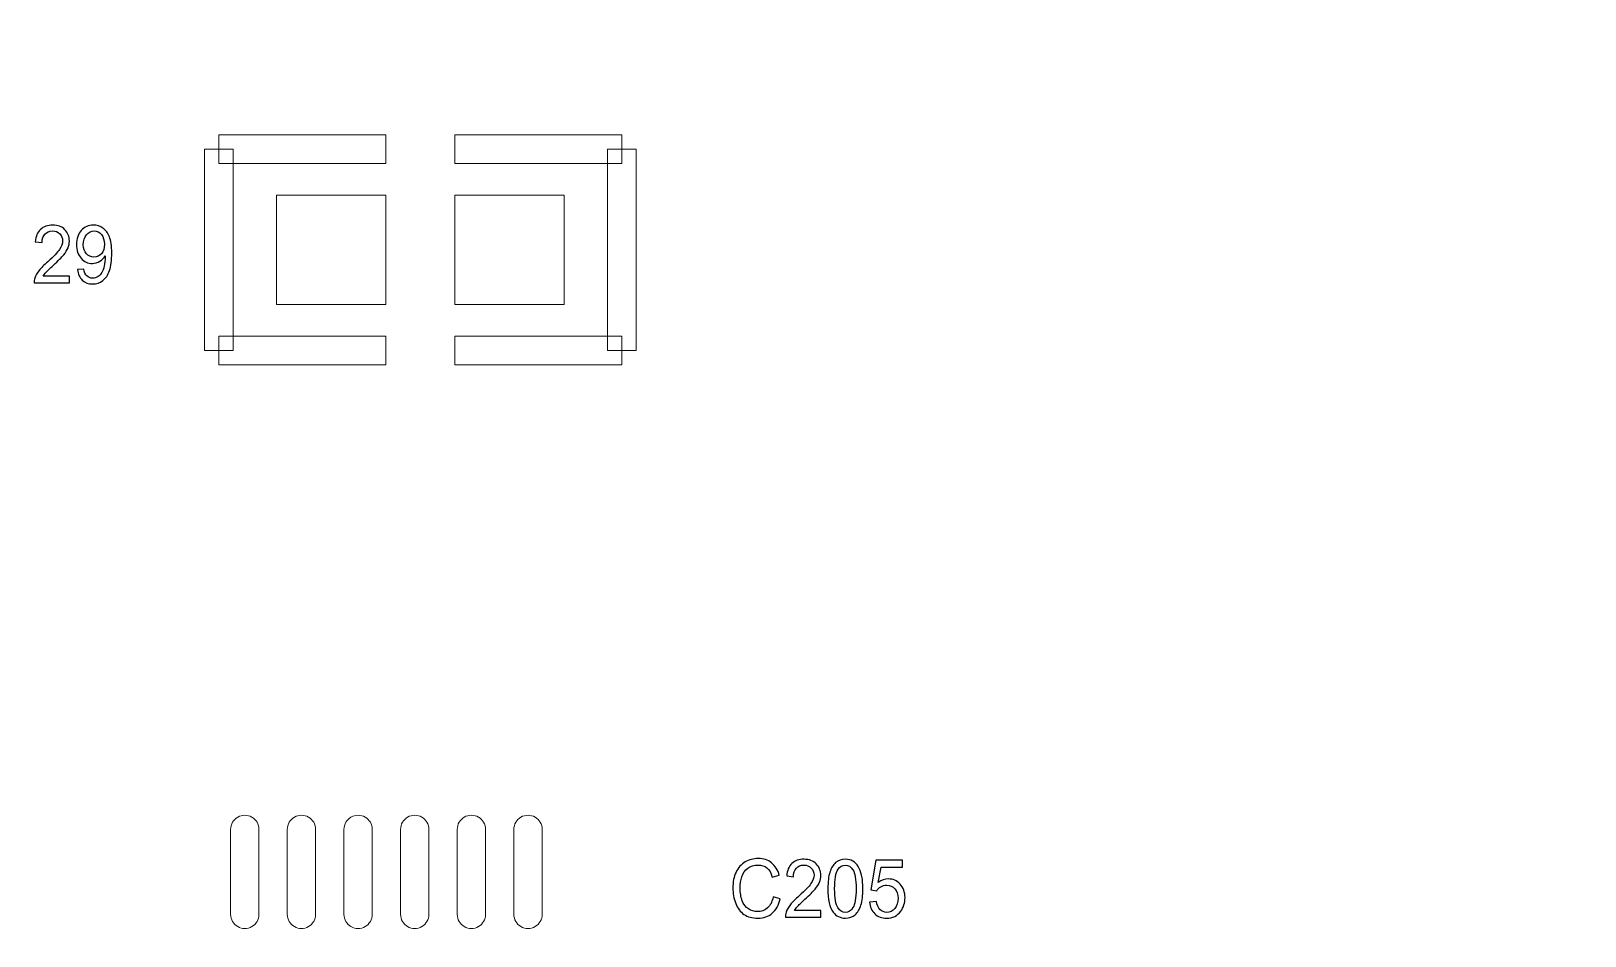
# Model space of a CAD drawing. Header units: millimetres. Extents: x -86 to 67, y -55 to 52.
# Drawn here: x 13.89 to 27.61, y -31.27 to -23.28 of the extents above; entities that cross this region are included whole.
import ezdxf

# ---------------------------------------------------------------- set-up
doc = ezdxf.new("R2010")
doc.units = ezdxf.units.MM
doc.header["$MEASUREMENT"] = 0
for name, color, linetype in [('BG_OUTLINE', 7, 'Continuous'), ('PG_SILKSCREEN_TOP', 7, 'Continuous'), ('PIN_TOP', 7, 'Continuous'), ('RD_SILKSCREEN_TOP', 7, 'Continuous')]:
    doc.layers.add(name, color=color, linetype=linetype)

msp = doc.modelspace()

# ---------------------------------------------------------------- linework, layer by layer
at = {"layer": 'BG_OUTLINE', "color": 3, "lineweight": 9}
msp.add_open_spline([(-60.0926, 34.7331), (-60.0926, 34.7331), (63.7724, 34.7331), (63.7724, 34.7331), (63.7724, 34.7331), (64.585, 34.7336), (65.3646, 34.4113), (65.9396, 33.837), (65.9396, 33.837), (66.5146, 33.2627), (66.8379, 32.4797), (66.8384, 31.667), (66.8384, 31.667), (66.8384, 31.667), (66.8412, -52.28), (66.8412, -52.28), (66.8412, -52.28), (66.8412, -52.28), (66.8384, -52.1933), (66.8384, -52.1933), (66.8384, -52.1933), (66.8389, -53.006), (66.5166, -53.7856), (65.9424, -54.3606), (65.9424, -54.3606), (65.3681, -54.9356), (64.585, -55.2589), (63.7724, -55.2594), (63.7724, -55.2594), (63.7724, -55.2594), (-60.1869, -55.2594), (-60.1869, -55.2594), (-60.1869, -55.2594), (-60.1869, -55.2594), (-60.0853, -55.2518), (-60.0853, -55.2518), (-60.0853, -55.2518), (-60.8979, -55.2523), (-61.6775, -54.9299), (-62.2525, -54.3557), (-62.2525, -54.3557), (-62.8275, -53.7814), (-63.1508, -52.9984), (-63.1513, -52.1857), (-63.1513, -52.1857), (-63.1513, -52.1857), (-63.1587, 31.667), (-63.1587, 31.667), (-63.1587, 31.667), (-63.1592, 32.4797), (-62.8369, 33.2593), (-62.2626, 33.8343), (-62.2626, 33.8343), (-61.6883, 34.4093), (-60.9053, 34.7326), (-60.0926, 34.7331)], degree=3, knots=[0, 0, 0, 0, 0.0714286, 0.0714286, 0.0714286, 0.0714286, 0.1428571, 0.1428571, 0.1428571, 0.1428571, 0.2142857, 0.2142857, 0.2142857, 0.2142857, 0.2857143, 0.2857143, 0.2857143, 0.2857143, 0.3571429, 0.3571429, 0.3571429, 0.3571429, 0.4285714, 0.4285714, 0.4285714, 0.4285714, 0.5, 0.5, 0.5, 0.5, 0.5714286, 0.5714286, 0.5714286, 0.5714286, 0.6428571, 0.6428571, 0.6428571, 0.6428571, 0.7142857, 0.7142857, 0.7142857, 0.7142857, 0.7857143, 0.7857143, 0.7857143, 0.7857143, 0.8571429, 0.8571429, 0.8571429, 0.8571429, 0.9285714, 0.9285714, 0.9285714, 0.9285714, 1, 1, 1, 1], dxfattribs=at)
at = {"layer": 'PG_SILKSCREEN_TOP', "color": 6, "lineweight": 9}
for points in [[(15.5508, -24.4466), (15.5508, -24.4466), (15.5508, -24.1926), (15.5508, -24.1926), (15.5508, -24.1926), (15.5508, -24.1926), (17.024, -24.1926), (17.024, -24.1926), (17.024, -24.1926), (17.024, -24.1926), (17.024, -24.4466), (17.024, -24.4466), (17.024, -24.4466), (17.024, -24.4466), (15.5508, -24.4466), (15.5508, -24.4466)], [(19.1068, -24.1926), (19.1068, -24.1926), (19.1068, -24.4466), (19.1068, -24.4466), (19.1068, -24.4466), (19.1068, -24.4466), (17.6336, -24.4466), (17.6336, -24.4466), (17.6336, -24.4466), (17.6336, -24.4466), (17.6336, -24.1926), (17.6336, -24.1926), (17.6336, -24.1926), (17.6336, -24.1926), (19.1068, -24.1926), (19.1068, -24.1926)], [(15.6778, -26.0976), (15.6778, -26.0976), (15.4238, -26.0976), (15.4238, -26.0976), (15.4238, -26.0976), (15.4238, -26.0976), (15.4238, -24.3196), (15.4238, -24.3196), (15.4238, -24.3196), (15.4238, -24.3196), (15.6778, -24.3196), (15.6778, -24.3196), (15.6778, -24.3196), (15.6778, -24.3196), (15.6778, -26.0976), (15.6778, -26.0976)], [(19.2338, -26.0976), (19.2338, -26.0976), (18.9798, -26.0976), (18.9798, -26.0976), (18.9798, -26.0976), (18.9798, -26.0976), (18.9798, -24.3196), (18.9798, -24.3196), (18.9798, -24.3196), (18.9798, -24.3196), (19.2338, -24.3196), (19.2338, -24.3196), (19.2338, -24.3196), (19.2338, -24.3196), (19.2338, -26.0976), (19.2338, -26.0976)], [(17.024, -25.9706), (17.024, -25.9706), (17.024, -26.2246), (17.024, -26.2246), (17.024, -26.2246), (17.024, -26.2246), (15.5508, -26.2246), (15.5508, -26.2246), (15.5508, -26.2246), (15.5508, -26.2246), (15.5508, -25.9706), (15.5508, -25.9706), (15.5508, -25.9706), (15.5508, -25.9706), (17.024, -25.9706), (17.024, -25.9706)], [(17.6336, -26.2246), (17.6336, -26.2246), (17.6336, -25.9706), (17.6336, -25.9706), (17.6336, -25.9706), (17.6336, -25.9706), (19.1068, -25.9706), (19.1068, -25.9706), (19.1068, -25.9706), (19.1068, -25.9706), (19.1068, -26.2246), (19.1068, -26.2246), (19.1068, -26.2246), (19.1068, -26.2246), (17.6336, -26.2246), (17.6336, -26.2246)]]:
    msp.add_open_spline(points, degree=3, knots=[0, 0, 0, 0, 0.25, 0.25, 0.25, 0.25, 0.5, 0.5, 0.5, 0.5, 0.75, 0.75, 0.75, 0.75, 1, 1, 1, 1], dxfattribs=at)
at = {"layer": 'PIN_TOP', "lineweight": 9}
for points, knots in [([(17.024, -24.726), (17.024, -24.726), (17.024, -25.6912), (17.024, -25.6912), (17.024, -25.6912), (17.024, -25.6912), (16.0588, -25.6912), (16.0588, -25.6912), (16.0588, -25.6912), (16.0588, -25.6912), (16.0588, -24.726), (16.0588, -24.726), (16.0588, -24.726), (16.0588, -24.726), (17.024, -24.726), (17.024, -24.726)], [0, 0, 0, 0, 0.25, 0.25, 0.25, 0.25, 0.5, 0.5, 0.5, 0.5, 0.75, 0.75, 0.75, 0.75, 1, 1, 1, 1]), ([(18.5988, -24.726), (18.5988, -24.726), (18.5988, -25.6912), (18.5988, -25.6912), (18.5988, -25.6912), (18.5988, -25.6912), (17.6336, -25.6912), (17.6336, -25.6912), (17.6336, -25.6912), (17.6336, -25.6912), (17.6336, -24.726), (17.6336, -24.726), (17.6336, -24.726), (17.6336, -24.726), (18.5988, -24.726), (18.5988, -24.726)], [0, 0, 0, 0, 0.25, 0.25, 0.25, 0.25, 0.5, 0.5, 0.5, 0.5, 0.75, 0.75, 0.75, 0.75, 1, 1, 1, 1]), ([(15.6542, -31.0749), (15.6542, -31.0749), (15.6542, -30.3248), (15.6542, -30.3248), (15.6542, -30.3248), (15.6542, -30.2802), (15.678, -30.2389), (15.7167, -30.2166), (15.7167, -30.2166), (15.7554, -30.1943), (15.803, -30.1943), (15.8417, -30.2166), (15.8417, -30.2166), (15.8803, -30.2389), (15.9042, -30.2802), (15.9042, -30.3248), (15.9042, -30.3248), (15.9042, -30.3248), (15.9042, -31.0749), (15.9042, -31.0749), (15.9042, -31.0749), (15.9042, -31.1195), (15.8803, -31.1608), (15.8417, -31.1831), (15.8417, -31.1831), (15.803, -31.2054), (15.7554, -31.2054), (15.7167, -31.1831), (15.7167, -31.1831), (15.678, -31.1608), (15.6542, -31.1195), (15.6542, -31.0749)], [0, 0, 0, 0, 0.125, 0.125, 0.125, 0.125, 0.25, 0.25, 0.25, 0.25, 0.375, 0.375, 0.375, 0.375, 0.5, 0.5, 0.5, 0.5, 0.625, 0.625, 0.625, 0.625, 0.75, 0.75, 0.75, 0.75, 0.875, 0.875, 0.875, 0.875, 1, 1, 1, 1]), ([(16.1541, -31.0749), (16.1541, -31.0749), (16.1541, -30.3248), (16.1541, -30.3248), (16.1541, -30.3248), (16.1541, -30.2802), (16.1779, -30.2389), (16.2166, -30.2166), (16.2166, -30.2166), (16.2552, -30.1943), (16.3029, -30.1943), (16.3415, -30.2166), (16.3415, -30.2166), (16.3802, -30.2389), (16.404, -30.2802), (16.404, -30.3248), (16.404, -30.3248), (16.404, -30.3248), (16.404, -31.0749), (16.404, -31.0749), (16.404, -31.0749), (16.404, -31.1195), (16.3802, -31.1608), (16.3415, -31.1831), (16.3415, -31.1831), (16.3029, -31.2054), (16.2552, -31.2054), (16.2166, -31.1831), (16.2166, -31.1831), (16.1779, -31.1608), (16.1541, -31.1195), (16.1541, -31.0749)], [0, 0, 0, 0, 0.125, 0.125, 0.125, 0.125, 0.25, 0.25, 0.25, 0.25, 0.375, 0.375, 0.375, 0.375, 0.5, 0.5, 0.5, 0.5, 0.625, 0.625, 0.625, 0.625, 0.75, 0.75, 0.75, 0.75, 0.875, 0.875, 0.875, 0.875, 1, 1, 1, 1]), ([(16.6542, -31.0749), (16.6542, -31.0749), (16.6542, -30.3248), (16.6542, -30.3248), (16.6542, -30.3248), (16.6542, -30.2802), (16.678, -30.2389), (16.7167, -30.2166), (16.7167, -30.2166), (16.7554, -30.1943), (16.803, -30.1943), (16.8417, -30.2166), (16.8417, -30.2166), (16.8803, -30.2389), (16.9042, -30.2802), (16.9042, -30.3248), (16.9042, -30.3248), (16.9042, -30.3248), (16.9042, -31.0749), (16.9042, -31.0749), (16.9042, -31.0749), (16.9042, -31.1195), (16.8803, -31.1608), (16.8417, -31.1831), (16.8417, -31.1831), (16.803, -31.2054), (16.7554, -31.2054), (16.7167, -31.1831), (16.7167, -31.1831), (16.678, -31.1608), (16.6542, -31.1195), (16.6542, -31.0749)], [0, 0, 0, 0, 0.125, 0.125, 0.125, 0.125, 0.25, 0.25, 0.25, 0.25, 0.375, 0.375, 0.375, 0.375, 0.5, 0.5, 0.5, 0.5, 0.625, 0.625, 0.625, 0.625, 0.75, 0.75, 0.75, 0.75, 0.875, 0.875, 0.875, 0.875, 1, 1, 1, 1]), ([(17.1541, -31.0749), (17.1541, -31.0749), (17.1541, -30.3248), (17.1541, -30.3248), (17.1541, -30.3248), (17.1541, -30.2802), (17.1779, -30.2389), (17.2166, -30.2166), (17.2166, -30.2166), (17.2552, -30.1943), (17.3029, -30.1943), (17.3415, -30.2166), (17.3415, -30.2166), (17.3802, -30.2389), (17.404, -30.2802), (17.404, -30.3248), (17.404, -30.3248), (17.404, -30.3248), (17.404, -31.0749), (17.404, -31.0749), (17.404, -31.0749), (17.404, -31.1195), (17.3802, -31.1608), (17.3415, -31.1831), (17.3415, -31.1831), (17.3029, -31.2054), (17.2552, -31.2054), (17.2166, -31.1831), (17.2166, -31.1831), (17.1779, -31.1608), (17.1541, -31.1195), (17.1541, -31.0749)], [0, 0, 0, 0, 0.125, 0.125, 0.125, 0.125, 0.25, 0.25, 0.25, 0.25, 0.375, 0.375, 0.375, 0.375, 0.5, 0.5, 0.5, 0.5, 0.625, 0.625, 0.625, 0.625, 0.75, 0.75, 0.75, 0.75, 0.875, 0.875, 0.875, 0.875, 1, 1, 1, 1]), ([(17.6542, -31.0749), (17.6542, -31.0749), (17.6542, -30.3248), (17.6542, -30.3248), (17.6542, -30.3248), (17.6542, -30.2802), (17.678, -30.2389), (17.7167, -30.2166), (17.7167, -30.2166), (17.7554, -30.1943), (17.803, -30.1943), (17.8417, -30.2166), (17.8417, -30.2166), (17.8803, -30.2389), (17.9042, -30.2802), (17.9042, -30.3248), (17.9042, -30.3248), (17.9042, -30.3248), (17.9042, -31.0749), (17.9042, -31.0749), (17.9042, -31.0749), (17.9042, -31.1195), (17.8803, -31.1608), (17.8417, -31.1831), (17.8417, -31.1831), (17.803, -31.2054), (17.7554, -31.2054), (17.7167, -31.1831), (17.7167, -31.1831), (17.678, -31.1608), (17.6542, -31.1195), (17.6542, -31.0749)], [0, 0, 0, 0, 0.125, 0.125, 0.125, 0.125, 0.25, 0.25, 0.25, 0.25, 0.375, 0.375, 0.375, 0.375, 0.5, 0.5, 0.5, 0.5, 0.625, 0.625, 0.625, 0.625, 0.75, 0.75, 0.75, 0.75, 0.875, 0.875, 0.875, 0.875, 1, 1, 1, 1]), ([(18.1541, -31.0749), (18.1541, -31.0749), (18.1541, -30.3248), (18.1541, -30.3248), (18.1541, -30.3248), (18.1541, -30.2802), (18.1779, -30.2389), (18.2166, -30.2166), (18.2166, -30.2166), (18.2552, -30.1943), (18.3029, -30.1943), (18.3415, -30.2166), (18.3415, -30.2166), (18.3802, -30.2389), (18.404, -30.2802), (18.404, -30.3248), (18.404, -30.3248), (18.404, -30.3248), (18.404, -31.0749), (18.404, -31.0749), (18.404, -31.0749), (18.404, -31.1195), (18.3802, -31.1608), (18.3415, -31.1831), (18.3415, -31.1831), (18.3029, -31.2054), (18.2552, -31.2054), (18.2166, -31.1831), (18.2166, -31.1831), (18.1779, -31.1608), (18.1541, -31.1195), (18.1541, -31.0749)], [0, 0, 0, 0, 0.125, 0.125, 0.125, 0.125, 0.25, 0.25, 0.25, 0.25, 0.375, 0.375, 0.375, 0.375, 0.5, 0.5, 0.5, 0.5, 0.625, 0.625, 0.625, 0.625, 0.75, 0.75, 0.75, 0.75, 0.875, 0.875, 0.875, 0.875, 1, 1, 1, 1])]:
    msp.add_open_spline(points, degree=3, knots=knots, dxfattribs=at)
at = {"layer": 'RD_SILKSCREEN_TOP', "color": 8}
for points, knots in [([(14.2317, -25.4416), (14.2317, -25.4416), (14.2317, -25.5017), (14.2317, -25.5017), (14.2317, -25.5017), (14.2317, -25.5017), (13.9193, -25.5017), (13.9193, -25.5017), (13.9193, -25.5017), (13.9188, -25.4866), (13.921, -25.4722), (13.9259, -25.4583), (13.9259, -25.4583), (13.9338, -25.4353), (13.9466, -25.4128), (13.9641, -25.3905), (13.9641, -25.3905), (13.9817, -25.3684), (14.0071, -25.3426), (14.0401, -25.3135), (14.0401, -25.3135), (14.0915, -25.2681), (14.1262, -25.2322), (14.1443, -25.2056), (14.1443, -25.2056), (14.1624, -25.1792), (14.1714, -25.154), (14.1714, -25.1305), (14.1714, -25.1305), (14.1714, -25.1057), (14.1631, -25.0848), (14.1468, -25.0677), (14.1468, -25.0677), (14.1302, -25.0508), (14.1088, -25.0423), (14.0823, -25.0423), (14.0823, -25.0423), (14.0544, -25.0423), (14.0321, -25.0513), (14.0154, -25.0694), (14.0154, -25.0694), (13.9985, -25.0874), (13.99, -25.1124), (13.9898, -25.1443), (13.9898, -25.1443), (13.9898, -25.1443), (13.9301, -25.1378), (13.9301, -25.1378), (13.9301, -25.1378), (13.9342, -25.0898), (13.9496, -25.0533), (13.9763, -25.0282), (13.9763, -25.0282), (14.0029, -25.003), (14.0388, -24.9905), (14.0837, -24.9905), (14.0837, -24.9905), (14.129, -24.9905), (14.1649, -25.0041), (14.1913, -25.0311), (14.1913, -25.0311), (14.2179, -25.0583), (14.2311, -25.0918), (14.2311, -25.1319), (14.2311, -25.1319), (14.2311, -25.1523), (14.2272, -25.1723), (14.2194, -25.192), (14.2194, -25.192), (14.2117, -25.2116), (14.1988, -25.2324), (14.1808, -25.2541), (14.1808, -25.2541), (14.1629, -25.2759), (14.1331, -25.3058), (14.0914, -25.3437), (14.0914, -25.3437), (14.0566, -25.3752), (14.0342, -25.3966), (14.0244, -25.4078), (14.0244, -25.4078), (14.0144, -25.419), (14.0063, -25.4302), (13.9998, -25.4416), (13.9998, -25.4416), (13.9998, -25.4416), (14.2317, -25.4416), (14.2317, -25.4416)], [0, 0, 0, 0, 0.0454545, 0.0454545, 0.0454545, 0.0454545, 0.0909091, 0.0909091, 0.0909091, 0.0909091, 0.1363636, 0.1363636, 0.1363636, 0.1363636, 0.1818182, 0.1818182, 0.1818182, 0.1818182, 0.2272727, 0.2272727, 0.2272727, 0.2272727, 0.2727273, 0.2727273, 0.2727273, 0.2727273, 0.3181818, 0.3181818, 0.3181818, 0.3181818, 0.3636364, 0.3636364, 0.3636364, 0.3636364, 0.4090909, 0.4090909, 0.4090909, 0.4090909, 0.4545455, 0.4545455, 0.4545455, 0.4545455, 0.5, 0.5, 0.5, 0.5, 0.5454545, 0.5454545, 0.5454545, 0.5454545, 0.5909091, 0.5909091, 0.5909091, 0.5909091, 0.6363636, 0.6363636, 0.6363636, 0.6363636, 0.6818182, 0.6818182, 0.6818182, 0.6818182, 0.7272727, 0.7272727, 0.7272727, 0.7272727, 0.7727273, 0.7727273, 0.7727273, 0.7727273, 0.8181818, 0.8181818, 0.8181818, 0.8181818, 0.8636364, 0.8636364, 0.8636364, 0.8636364, 0.9090909, 0.9090909, 0.9090909, 0.9090909, 0.9545455, 0.9545455, 0.9545455, 0.9545455, 1, 1, 1, 1]), ([(14.3026, -25.384), (14.3026, -25.384), (14.3584, -25.3784), (14.3584, -25.3784), (14.3584, -25.3784), (14.3632, -25.4066), (14.3722, -25.4271), (14.3854, -25.4399), (14.3854, -25.4399), (14.3988, -25.4526), (14.4158, -25.459), (14.4368, -25.459), (14.4368, -25.459), (14.4546, -25.459), (14.4702, -25.4546), (14.4837, -25.4458), (14.4837, -25.4458), (14.4971, -25.437), (14.5081, -25.4252), (14.5167, -25.4105), (14.5167, -25.4105), (14.5254, -25.3958), (14.5325, -25.3759), (14.5384, -25.351), (14.5384, -25.351), (14.544, -25.326), (14.547, -25.3005), (14.547, -25.2746), (14.547, -25.2746), (14.547, -25.2719), (14.5469, -25.2676), (14.5467, -25.2621), (14.5467, -25.2621), (14.535, -25.2819), (14.5193, -25.2982), (14.4992, -25.3105), (14.4992, -25.3105), (14.479, -25.323), (14.4572, -25.3291), (14.4339, -25.3291), (14.4339, -25.3291), (14.3947, -25.3291), (14.3616, -25.3138), (14.3346, -25.2832), (14.3346, -25.2832), (14.3074, -25.2527), (14.2939, -25.2125), (14.2939, -25.1625), (14.2939, -25.1625), (14.2939, -25.1108), (14.308, -25.0693), (14.3363, -25.0378), (14.3363, -25.0378), (14.3646, -25.0062), (14.4, -24.9905), (14.4426, -24.9905), (14.4426, -24.9905), (14.4733, -24.9905), (14.5014, -24.9995), (14.5269, -25.0173), (14.5269, -25.0173), (14.5523, -25.035), (14.5717, -25.0605), (14.5849, -25.0935), (14.5849, -25.0935), (14.5981, -25.1264), (14.6048, -25.1742), (14.6048, -25.2368), (14.6048, -25.2368), (14.6048, -25.3017), (14.5983, -25.3535), (14.5852, -25.3922), (14.5852, -25.3922), (14.5719, -25.4307), (14.5524, -25.46), (14.5266, -25.4801), (14.5266, -25.4801), (14.5006, -25.5003), (14.4703, -25.5104), (14.4354, -25.5104), (14.4354, -25.5104), (14.3984, -25.5104), (14.3683, -25.4993), (14.3449, -25.4772), (14.3449, -25.4772), (14.3214, -25.4551), (14.3074, -25.4241), (14.3026, -25.384)], [0, 0, 0, 0, 0.0454545, 0.0454545, 0.0454545, 0.0454545, 0.0909091, 0.0909091, 0.0909091, 0.0909091, 0.1363636, 0.1363636, 0.1363636, 0.1363636, 0.1818182, 0.1818182, 0.1818182, 0.1818182, 0.2272727, 0.2272727, 0.2272727, 0.2272727, 0.2727273, 0.2727273, 0.2727273, 0.2727273, 0.3181818, 0.3181818, 0.3181818, 0.3181818, 0.3636364, 0.3636364, 0.3636364, 0.3636364, 0.4090909, 0.4090909, 0.4090909, 0.4090909, 0.4545455, 0.4545455, 0.4545455, 0.4545455, 0.5, 0.5, 0.5, 0.5, 0.5454545, 0.5454545, 0.5454545, 0.5454545, 0.5909091, 0.5909091, 0.5909091, 0.5909091, 0.6363636, 0.6363636, 0.6363636, 0.6363636, 0.6818182, 0.6818182, 0.6818182, 0.6818182, 0.7272727, 0.7272727, 0.7272727, 0.7272727, 0.7727273, 0.7727273, 0.7727273, 0.7727273, 0.8181818, 0.8181818, 0.8181818, 0.8181818, 0.8636364, 0.8636364, 0.8636364, 0.8636364, 0.9090909, 0.9090909, 0.9090909, 0.9090909, 0.9545455, 0.9545455, 0.9545455, 0.9545455, 1, 1, 1, 1]), ([(14.5402, -25.1593), (14.5402, -25.1235), (14.5314, -25.0949), (14.5137, -25.0739), (14.5137, -25.0739), (14.4959, -25.0528), (14.4746, -25.0423), (14.4496, -25.0423), (14.4496, -25.0423), (14.4239, -25.0423), (14.4014, -25.0536), (14.3823, -25.0763), (14.3823, -25.0763), (14.3632, -25.099), (14.3536, -25.1284), (14.3536, -25.1645), (14.3536, -25.1645), (14.3536, -25.197), (14.3627, -25.2233), (14.3809, -25.2435), (14.3809, -25.2435), (14.399, -25.2638), (14.4214, -25.2739), (14.448, -25.2739), (14.448, -25.2739), (14.475, -25.2739), (14.497, -25.2638), (14.5142, -25.2435), (14.5142, -25.2435), (14.5316, -25.2233), (14.5402, -25.1952), (14.5402, -25.1593)], [0, 0, 0, 0, 0.125, 0.125, 0.125, 0.125, 0.25, 0.25, 0.25, 0.25, 0.375, 0.375, 0.375, 0.375, 0.5, 0.5, 0.5, 0.5, 0.625, 0.625, 0.625, 0.625, 0.75, 0.75, 0.75, 0.75, 0.875, 0.875, 0.875, 0.875, 1, 1, 1, 1]), ([(20.4425, -30.9212), (20.4425, -30.9212), (20.5051, -30.9383), (20.5051, -30.9383), (20.5051, -30.9383), (20.492, -30.9935), (20.4683, -31.0357), (20.4344, -31.0649), (20.4344, -31.0649), (20.4003, -31.0939), (20.3586, -31.1084), (20.3093, -31.1084), (20.3093, -31.1084), (20.2584, -31.1084), (20.217, -31.0972), (20.185, -31.0749), (20.185, -31.0749), (20.1531, -31.0525), (20.1288, -31.0202), (20.1121, -30.9778), (20.1121, -30.9778), (20.0955, -30.9354), (20.0872, -30.8899), (20.0872, -30.8413), (20.0872, -30.8413), (20.0872, -30.7883), (20.0965, -30.7421), (20.1154, -30.7026), (20.1154, -30.7026), (20.1342, -30.6631), (20.161, -30.6332), (20.1957, -30.6126), (20.1957, -30.6126), (20.2304, -30.5921), (20.2686, -30.5819), (20.3103, -30.5819), (20.3103, -30.5819), (20.3577, -30.5819), (20.3974, -30.5949), (20.4296, -30.6208), (20.4296, -30.6208), (20.4618, -30.6468), (20.4843, -30.6832), (20.4969, -30.7302), (20.4969, -30.7302), (20.4969, -30.7302), (20.4355, -30.7459), (20.4355, -30.7459), (20.4355, -30.7459), (20.4244, -30.7088), (20.4086, -30.6819), (20.3877, -30.6649), (20.3877, -30.6649), (20.3669, -30.648), (20.3407, -30.6396), (20.309, -30.6396), (20.309, -30.6396), (20.2727, -30.6396), (20.2424, -30.6489), (20.218, -30.6676), (20.218, -30.6676), (20.1935, -30.6865), (20.1764, -30.7116), (20.1666, -30.7433), (20.1666, -30.7433), (20.1566, -30.7748), (20.1517, -30.8074), (20.1517, -30.8409), (20.1517, -30.8409), (20.1517, -30.8843), (20.1576, -30.922), (20.1692, -30.9544), (20.1692, -30.9544), (20.181, -30.9866), (20.1992, -31.0108), (20.2239, -31.0268), (20.2239, -31.0268), (20.2486, -31.0428), (20.2754, -31.0507), (20.3043, -31.0507), (20.3043, -31.0507), (20.3393, -31.0507), (20.3689, -31.0398), (20.3932, -31.0181), (20.3932, -31.0181), (20.4176, -30.9963), (20.4339, -30.964), (20.4425, -30.9212)], [0, 0, 0, 0, 0.0454545, 0.0454545, 0.0454545, 0.0454545, 0.0909091, 0.0909091, 0.0909091, 0.0909091, 0.1363636, 0.1363636, 0.1363636, 0.1363636, 0.1818182, 0.1818182, 0.1818182, 0.1818182, 0.2272727, 0.2272727, 0.2272727, 0.2272727, 0.2727273, 0.2727273, 0.2727273, 0.2727273, 0.3181818, 0.3181818, 0.3181818, 0.3181818, 0.3636364, 0.3636364, 0.3636364, 0.3636364, 0.4090909, 0.4090909, 0.4090909, 0.4090909, 0.4545455, 0.4545455, 0.4545455, 0.4545455, 0.5, 0.5, 0.5, 0.5, 0.5454545, 0.5454545, 0.5454545, 0.5454545, 0.5909091, 0.5909091, 0.5909091, 0.5909091, 0.6363636, 0.6363636, 0.6363636, 0.6363636, 0.6818182, 0.6818182, 0.6818182, 0.6818182, 0.7272727, 0.7272727, 0.7272727, 0.7272727, 0.7727273, 0.7727273, 0.7727273, 0.7727273, 0.8181818, 0.8181818, 0.8181818, 0.8181818, 0.8636364, 0.8636364, 0.8636364, 0.8636364, 0.9090909, 0.9090909, 0.9090909, 0.9090909, 0.9545455, 0.9545455, 0.9545455, 0.9545455, 1, 1, 1, 1]), ([(20.8637, -31.0396), (20.8637, -31.0396), (20.8637, -31.0997), (20.8637, -31.0997), (20.8637, -31.0997), (20.8637, -31.0997), (20.5513, -31.0997), (20.5513, -31.0997), (20.5513, -31.0997), (20.5508, -31.0846), (20.553, -31.0702), (20.5579, -31.0563), (20.5579, -31.0563), (20.5658, -31.0333), (20.5786, -31.0108), (20.5961, -30.9885), (20.5961, -30.9885), (20.6137, -30.9664), (20.6391, -30.9406), (20.6721, -30.9115), (20.6721, -30.9115), (20.7235, -30.8661), (20.7582, -30.8302), (20.7763, -30.8036), (20.7763, -30.8036), (20.7944, -30.7772), (20.8034, -30.752), (20.8034, -30.7285), (20.8034, -30.7285), (20.8034, -30.7037), (20.7951, -30.6828), (20.7788, -30.6657), (20.7788, -30.6657), (20.7622, -30.6488), (20.7408, -30.6403), (20.7143, -30.6403), (20.7143, -30.6403), (20.6864, -30.6403), (20.6641, -30.6493), (20.6474, -30.6674), (20.6474, -30.6674), (20.6305, -30.6854), (20.622, -30.7104), (20.6218, -30.7423), (20.6218, -30.7423), (20.6218, -30.7423), (20.5621, -30.7358), (20.5621, -30.7358), (20.5621, -30.7358), (20.5662, -30.6878), (20.5816, -30.6513), (20.6083, -30.6262), (20.6083, -30.6262), (20.6349, -30.601), (20.6708, -30.5885), (20.7157, -30.5885), (20.7157, -30.5885), (20.761, -30.5885), (20.7969, -30.6021), (20.8233, -30.6291), (20.8233, -30.6291), (20.8499, -30.6563), (20.8631, -30.6898), (20.8631, -30.7299), (20.8631, -30.7299), (20.8631, -30.7503), (20.8592, -30.7703), (20.8514, -30.79), (20.8514, -30.79), (20.8437, -30.8096), (20.8308, -30.8304), (20.8128, -30.8521), (20.8128, -30.8521), (20.7949, -30.8739), (20.7651, -30.9038), (20.7234, -30.9417), (20.7234, -30.9417), (20.6886, -30.9732), (20.6662, -30.9946), (20.6564, -31.0058), (20.6564, -31.0058), (20.6464, -31.017), (20.6383, -31.0282), (20.6318, -31.0396), (20.6318, -31.0396), (20.6318, -31.0396), (20.8637, -31.0396), (20.8637, -31.0396)], [0, 0, 0, 0, 0.0454545, 0.0454545, 0.0454545, 0.0454545, 0.0909091, 0.0909091, 0.0909091, 0.0909091, 0.1363636, 0.1363636, 0.1363636, 0.1363636, 0.1818182, 0.1818182, 0.1818182, 0.1818182, 0.2272727, 0.2272727, 0.2272727, 0.2272727, 0.2727273, 0.2727273, 0.2727273, 0.2727273, 0.3181818, 0.3181818, 0.3181818, 0.3181818, 0.3636364, 0.3636364, 0.3636364, 0.3636364, 0.4090909, 0.4090909, 0.4090909, 0.4090909, 0.4545455, 0.4545455, 0.4545455, 0.4545455, 0.5, 0.5, 0.5, 0.5, 0.5454545, 0.5454545, 0.5454545, 0.5454545, 0.5909091, 0.5909091, 0.5909091, 0.5909091, 0.6363636, 0.6363636, 0.6363636, 0.6363636, 0.6818182, 0.6818182, 0.6818182, 0.6818182, 0.7272727, 0.7272727, 0.7272727, 0.7272727, 0.7727273, 0.7727273, 0.7727273, 0.7727273, 0.8181818, 0.8181818, 0.8181818, 0.8181818, 0.8636364, 0.8636364, 0.8636364, 0.8636364, 0.9090909, 0.9090909, 0.9090909, 0.9090909, 0.9545455, 0.9545455, 0.9545455, 0.9545455, 1, 1, 1, 1]), ([(20.9259, -30.8486), (20.9259, -30.7884), (20.9316, -30.74), (20.9432, -30.7033), (20.9432, -30.7033), (20.9547, -30.6666), (20.9718, -30.6382), (20.9945, -30.6183), (20.9945, -30.6183), (21.0172, -30.5984), (21.0457, -30.5885), (21.08, -30.5885), (21.08, -30.5885), (21.1054, -30.5885), (21.1277, -30.594), (21.1468, -30.6051), (21.1468, -30.6051), (21.1659, -30.616), (21.1817, -30.6318), (21.1942, -30.6526), (21.1942, -30.6526), (21.2067, -30.6733), (21.2164, -30.6986), (21.2235, -30.7283), (21.2235, -30.7283), (21.2306, -30.7581), (21.2342, -30.7982), (21.2342, -30.8486), (21.2342, -30.8486), (21.2342, -30.9084), (21.2285, -30.9565), (21.2172, -30.9933), (21.2172, -30.9933), (21.2057, -31.03), (21.1887, -31.0583), (21.1659, -31.0784), (21.1659, -31.0784), (21.1433, -31.0984), (21.1147, -31.1084), (21.08, -31.1084), (21.08, -31.1084), (21.0344, -31.1084), (20.9987, -31.0908), (20.9727, -31.0556), (20.9727, -31.0556), (20.9415, -31.0133), (20.9259, -30.9442), (20.9259, -30.8486)], [0, 0, 0, 0, 0.0833333, 0.0833333, 0.0833333, 0.0833333, 0.1666667, 0.1666667, 0.1666667, 0.1666667, 0.25, 0.25, 0.25, 0.25, 0.3333333, 0.3333333, 0.3333333, 0.3333333, 0.4166667, 0.4166667, 0.4166667, 0.4166667, 0.5, 0.5, 0.5, 0.5, 0.5833333, 0.5833333, 0.5833333, 0.5833333, 0.6666667, 0.6666667, 0.6666667, 0.6666667, 0.75, 0.75, 0.75, 0.75, 0.8333333, 0.8333333, 0.8333333, 0.8333333, 0.9166667, 0.9166667, 0.9166667, 0.9166667, 1, 1, 1, 1]), ([(20.9856, -30.8486), (20.9856, -30.9322), (20.9947, -30.9878), (21.0129, -31.0155), (21.0129, -31.0155), (21.031, -31.0432), (21.0534, -31.057), (21.08, -31.057), (21.08, -31.057), (21.1068, -31.057), (21.1291, -31.043), (21.1473, -31.0153), (21.1473, -31.0153), (21.1654, -30.9876), (21.1746, -30.932), (21.1746, -30.8486), (21.1746, -30.8486), (21.1746, -30.7648), (21.1654, -30.7091), (21.1473, -30.6816), (21.1473, -30.6816), (21.1291, -30.654), (21.1065, -30.6403), (21.0795, -30.6403), (21.0795, -30.6403), (21.0527, -30.6403), (21.0315, -30.6525), (21.0155, -30.6768), (21.0155, -30.6768), (20.9955, -30.7077), (20.9856, -30.7651), (20.9856, -30.8486)], [0, 0, 0, 0, 0.125, 0.125, 0.125, 0.125, 0.25, 0.25, 0.25, 0.25, 0.375, 0.375, 0.375, 0.375, 0.5, 0.5, 0.5, 0.5, 0.625, 0.625, 0.625, 0.625, 0.75, 0.75, 0.75, 0.75, 0.875, 0.875, 0.875, 0.875, 1, 1, 1, 1]), ([(21.2931, -30.9664), (21.2931, -30.9664), (21.3541, -30.9608), (21.3541, -30.9608), (21.3541, -30.9608), (21.3586, -30.9928), (21.369, -31.0167), (21.3855, -31.0328), (21.3855, -31.0328), (21.4019, -31.049), (21.4218, -31.057), (21.445, -31.057), (21.445, -31.057), (21.473, -31.057), (21.4966, -31.0456), (21.5159, -31.023), (21.5159, -31.023), (21.5353, -31.0003), (21.5449, -30.9701), (21.5449, -30.9327), (21.5449, -30.9327), (21.5449, -30.897), (21.5357, -30.8689), (21.5171, -30.8483), (21.5171, -30.8483), (21.4985, -30.8277), (21.4742, -30.8174), (21.444, -30.8174), (21.444, -30.8174), (21.4253, -30.8174), (21.4084, -30.822), (21.3934, -30.8311), (21.3934, -30.8311), (21.3783, -30.8402), (21.3665, -30.8521), (21.3579, -30.8667), (21.3579, -30.8667), (21.3579, -30.8667), (21.3035, -30.8591), (21.3035, -30.8591), (21.3035, -30.8591), (21.3035, -30.8591), (21.3493, -30.5976), (21.3493, -30.5976), (21.3493, -30.5976), (21.3493, -30.5976), (21.5844, -30.5976), (21.5844, -30.5976), (21.5844, -30.5976), (21.5844, -30.5976), (21.5844, -30.6573), (21.5844, -30.6573), (21.5844, -30.6573), (21.5844, -30.6573), (21.3957, -30.6573), (21.3957, -30.6573), (21.3957, -30.6573), (21.3957, -30.6573), (21.3702, -30.7941), (21.3702, -30.7941), (21.3702, -30.7941), (21.3986, -30.7728), (21.4284, -30.7621), (21.4595, -30.7621), (21.4595, -30.7621), (21.5008, -30.7621), (21.5355, -30.7775), (21.564, -30.8083), (21.564, -30.8083), (21.5924, -30.8392), (21.6066, -30.8788), (21.6066, -30.9271), (21.6066, -30.9271), (21.6066, -30.9732), (21.594, -31.0131), (21.5692, -31.0466), (21.5692, -31.0466), (21.5388, -31.0877), (21.4974, -31.1084), (21.445, -31.1084), (21.445, -31.1084), (21.4019, -31.1084), (21.3668, -31.0954), (21.3397, -31.0695), (21.3397, -31.0695), (21.3125, -31.0435), (21.297, -31.0091), (21.2931, -30.9664)], [0, 0, 0, 0, 0.0454545, 0.0454545, 0.0454545, 0.0454545, 0.0909091, 0.0909091, 0.0909091, 0.0909091, 0.1363636, 0.1363636, 0.1363636, 0.1363636, 0.1818182, 0.1818182, 0.1818182, 0.1818182, 0.2272727, 0.2272727, 0.2272727, 0.2272727, 0.2727273, 0.2727273, 0.2727273, 0.2727273, 0.3181818, 0.3181818, 0.3181818, 0.3181818, 0.3636364, 0.3636364, 0.3636364, 0.3636364, 0.4090909, 0.4090909, 0.4090909, 0.4090909, 0.4545455, 0.4545455, 0.4545455, 0.4545455, 0.5, 0.5, 0.5, 0.5, 0.5454545, 0.5454545, 0.5454545, 0.5454545, 0.5909091, 0.5909091, 0.5909091, 0.5909091, 0.6363636, 0.6363636, 0.6363636, 0.6363636, 0.6818182, 0.6818182, 0.6818182, 0.6818182, 0.7272727, 0.7272727, 0.7272727, 0.7272727, 0.7727273, 0.7727273, 0.7727273, 0.7727273, 0.8181818, 0.8181818, 0.8181818, 0.8181818, 0.8636364, 0.8636364, 0.8636364, 0.8636364, 0.9090909, 0.9090909, 0.9090909, 0.9090909, 0.9545455, 0.9545455, 0.9545455, 0.9545455, 1, 1, 1, 1])]:
    msp.add_open_spline(points, degree=3, knots=knots, dxfattribs=at)

doc.saveas('drawing.dxf')
